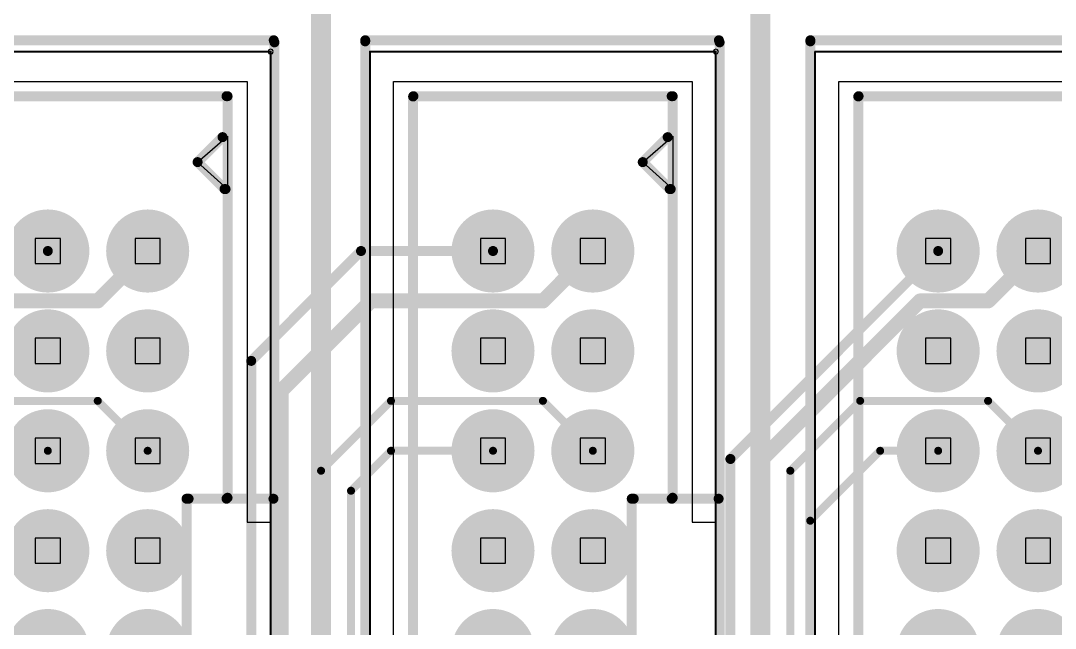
# Model space of a CAD drawing. Extents: x 11.67 to 17.2, y 3.98 to 12.28.
# Drawn here: x 15.025 to 16.061, y 10.963 to 11.572 of the extents above; entities that cross this region are included whole.
import ezdxf

# ---------------------------------------------------------------- set-up
doc = ezdxf.new("R2010")
doc.units = 0
doc.layers.get('0').update_dxf_attribs({"linetype": 'CONTINUOUS'})
for name, color, linetype in [('BOTTOMLAYER', 5, 'CONTINUOUS'), ('BOTTOMOVERLAY', 54, 'CONTINUOUS'), ('BOTTOMSOLDER', 6, 'CONTINUOUS'), ('INTERNALPLANE1', 76, 'CONTINUOUS'), ('MECHANICAL2', 216, 'CONTINUOUS'), ('MECHANICAL6', 56, 'CONTINUOUS'), ('MECHANICAL8', 56, 'CONTINUOUS'), ('MECHANICAL9', 56, 'CONTINUOUS'), ('MIDLAYER1', 16, 'CONTINUOUS'), ('MULTILAYER', 9, 'CONTINUOUS'), ('TOPLAYER', 1, 'CONTINUOUS'), ('TOPSOLDER', 216, 'CONTINUOUS')]:
    doc.layers.add(name, color=color, linetype=linetype)

# ---------------------------------------------------------------- blocks, each defined once
blk = doc.blocks.new('IDC_TH_16P_P2_54_C3406_B16')
at = {"layer": 'BOTTOMLAYER', "const_width": 0.03}
for points in [[(-0.365, 0.05, 1), (-0.335, 0.05, 1)], [(-0.265, 0.05, 1), (-0.235, 0.05, 1)], [(-0.165, 0.05, 1), (-0.135, 0.05, 1)], [(-0.065, 0.05, 1), (-0.035, 0.05, 1)], [(0.035, 0.05, 1), (0.065, 0.05, 1)], [(-0.365, -0.05, 1), (-0.335, -0.05, 1)], [(-0.265, -0.05, 1), (-0.235, -0.05, 1)], [(-0.165, -0.05, 1), (-0.135, -0.05, 1)], [(-0.065, -0.05, 1), (-0.035, -0.05, 1)], [(0.035, -0.05, 1), (0.065, -0.05, 1)]]:
    blk.add_lwpolyline(points, format="xyb", close=True, dxfattribs=at)
at = {"layer": 'BOTTOMOVERLAY', "const_width": 0.01}
for points in [[(-0.561, -0.178), (-0.561, 0.1763)], [(-0.505, -0.1297), (-0.505, 0.129)], [(0.5071, -0.13), (-0.5047, -0.13)], [(0.5622, -0.178), (-0.5599, -0.178)]]:
    blk.add_lwpolyline(points, dxfattribs=at)
at = {"layer": 'BOTTOMOVERLAY', "const_width": 0.005}
for points in [[(-0.5075, -0.1297, 1), (-0.5025, -0.1297, 1)], [(-0.5072, -0.13, 1), (-0.5022, -0.13, 1)], [(-0.5635, -0.178, 1), (-0.5585, -0.178, 1)], [(-0.5624, -0.178, 1), (-0.5574, -0.178, 1)]]:
    blk.add_lwpolyline(points, format="xyb", close=True, dxfattribs=at)
at = {"layer": 'BOTTOMSOLDER', "const_width": 0.034}
for points in [[(-0.367, 0.05, 1), (-0.333, 0.05, 1)], [(-0.267, 0.05, 1), (-0.233, 0.05, 1)], [(-0.167, 0.05, 1), (-0.133, 0.05, 1)], [(-0.067, 0.05, 1), (-0.033, 0.05, 1)], [(0.033, 0.05, 1), (0.067, 0.05, 1)], [(-0.367, -0.05, 1), (-0.333, -0.05, 1)], [(-0.267, -0.05, 1), (-0.233, -0.05, 1)], [(-0.167, -0.05, 1), (-0.133, -0.05, 1)], [(-0.067, -0.05, 1), (-0.033, -0.05, 1)], [(0.033, -0.05, 1), (0.067, -0.05, 1)]]:
    blk.add_lwpolyline(points, format="xyb", close=True, dxfattribs=at)
at = {"layer": 'INTERNALPLANE1', "const_width": 0.0416}
for points in [[(-0.3708, 0.05, 1), (-0.3292, 0.05, 1)], [(-0.2708, 0.05, 1), (-0.2292, 0.05, 1)], [(-0.1708, 0.05, 1), (-0.1292, 0.05, 1)], [(-0.0708, 0.05, 1), (-0.0292, 0.05, 1)], [(0.0292, 0.05, 1), (0.0708, 0.05, 1)], [(-0.3708, -0.05, 1), (-0.3292, -0.05, 1)], [(-0.2708, -0.05, 1), (-0.2292, -0.05, 1)], [(-0.1708, -0.05, 1), (-0.1292, -0.05, 1)], [(-0.0708, -0.05, 1), (-0.0292, -0.05, 1)], [(0.0292, -0.05, 1), (0.0708, -0.05, 1)]]:
    blk.add_lwpolyline(points, format="xyb", close=True, dxfattribs=at)
at = {"layer": 'MECHANICAL2'}
for p, q in [((-0.5496, 0.1732), (-0.5496, -0.1732)), ((-0.5197, -0.1496), (-0.5197, 0.1496)), ((0.5197, -0.1496), (-0.5197, -0.1496)), ((-0.5496, -0.1732), (0.5496, -0.1732))]:
    blk.add_line(p, q, dxfattribs=at)
at = {"layer": 'MECHANICAL6', "const_width": 0.002}
for points in [[(-0.5496, -0.1732), (-0.5496, 0.1732)], [(0.5496, -0.1732), (-0.5496, -0.1732)]]:
    blk.add_lwpolyline(points, dxfattribs=at)
at = {"layer": 'MECHANICAL6', "const_width": 0.001}
blk.add_lwpolyline([(-0.5501, -0.1732, 1), (-0.5491, -0.1732, 1)], format="xyb", close=True, dxfattribs=at)
blk.add_lwpolyline([(-0.5501, -0.1732, 1), (-0.5491, -0.1732, 1)], format="xyb", close=True, dxfattribs=at)
at = {"layer": 'MECHANICAL9'}
for p, q in [((-0.3626, 0.0626), (-0.3626, 0.0374)), ((-0.3374, 0.0626), (-0.3626, 0.0626)), ((-0.3374, 0.0374), (-0.3374, 0.0626)), ((-0.2626, 0.0626), (-0.2626, 0.0374)), ((-0.2374, 0.0626), (-0.2626, 0.0626)), ((-0.2374, 0.0374), (-0.2374, 0.0626)), ((-0.1626, 0.0626), (-0.1626, 0.0374)), ((-0.1374, 0.0626), (-0.1626, 0.0626)), ((-0.1374, 0.0374), (-0.1374, 0.0626)), ((-0.0626, 0.0626), (-0.0626, 0.0374)), ((-0.0374, 0.0626), (-0.0626, 0.0626)), ((-0.0374, 0.0374), (-0.0374, 0.0626)), ((-0.3626, 0.0374), (-0.3374, 0.0374)), ((-0.2626, 0.0374), (-0.2374, 0.0374)), ((-0.1626, 0.0374), (-0.1374, 0.0374)), ((-0.0626, 0.0374), (-0.0374, 0.0374)), ((-0.3626, -0.0374), (-0.3626, -0.0626)), ((-0.3374, -0.0374), (-0.3626, -0.0374)), ((-0.3374, -0.0626), (-0.3374, -0.0374)), ((-0.2626, -0.0374), (-0.2626, -0.0626)), ((-0.2374, -0.0374), (-0.2626, -0.0374)), ((-0.2374, -0.0626), (-0.2374, -0.0374)), ((-0.1626, -0.0374), (-0.1626, -0.0626)), ((-0.1374, -0.0374), (-0.1626, -0.0374)), ((-0.1374, -0.0626), (-0.1374, -0.0374)), ((-0.0626, -0.0374), (-0.0626, -0.0626)), ((-0.0374, -0.0374), (-0.0626, -0.0374)), ((-0.0374, -0.0626), (-0.0374, -0.0374)), ((-0.3626, -0.0626), (-0.3374, -0.0626)), ((-0.2626, -0.0626), (-0.2374, -0.0626)), ((-0.1626, -0.0626), (-0.1374, -0.0626)), ((-0.0626, -0.0626), (-0.0374, -0.0626))]:
    blk.add_line(p, q, dxfattribs=at)
at = {"layer": 'MIDLAYER1', "const_width": 0.03}
for points in [[(-0.365, 0.05, 1), (-0.335, 0.05, 1)], [(-0.265, 0.05, 1), (-0.235, 0.05, 1)], [(-0.165, 0.05, 1), (-0.135, 0.05, 1)], [(-0.065, 0.05, 1), (-0.035, 0.05, 1)], [(0.035, 0.05, 1), (0.065, 0.05, 1)], [(-0.365, -0.05, 1), (-0.335, -0.05, 1)], [(-0.265, -0.05, 1), (-0.235, -0.05, 1)], [(-0.165, -0.05, 1), (-0.135, -0.05, 1)], [(-0.065, -0.05, 1), (-0.035, -0.05, 1)], [(0.035, -0.05, 1), (0.065, -0.05, 1)]]:
    blk.add_lwpolyline(points, format="xyb", close=True, dxfattribs=at)
at = {"layer": 'MULTILAYER', "const_width": 0.03}
for points in [[(-0.365, 0.05, 1), (-0.335, 0.05, 1)], [(-0.265, 0.05, 1), (-0.235, 0.05, 1)], [(-0.165, 0.05, 1), (-0.135, 0.05, 1)], [(-0.065, 0.05, 1), (-0.035, 0.05, 1)], [(0.035, 0.05, 1), (0.065, 0.05, 1)], [(-0.365, -0.05, 1), (-0.335, -0.05, 1)], [(-0.265, -0.05, 1), (-0.235, -0.05, 1)], [(-0.165, -0.05, 1), (-0.135, -0.05, 1)], [(-0.065, -0.05, 1), (-0.035, -0.05, 1)], [(0.035, -0.05, 1), (0.065, -0.05, 1)]]:
    blk.add_lwpolyline(points, format="xyb", close=True, dxfattribs=at)
at = {"layer": 'TOPLAYER', "const_width": 0.03}
for points in [[(-0.365, 0.05, 1), (-0.335, 0.05, 1)], [(-0.265, 0.05, 1), (-0.235, 0.05, 1)], [(-0.165, 0.05, 1), (-0.135, 0.05, 1)], [(-0.065, 0.05, 1), (-0.035, 0.05, 1)], [(0.035, 0.05, 1), (0.065, 0.05, 1)], [(-0.365, -0.05, 1), (-0.335, -0.05, 1)], [(-0.265, -0.05, 1), (-0.235, -0.05, 1)], [(-0.165, -0.05, 1), (-0.135, -0.05, 1)], [(-0.065, -0.05, 1), (-0.035, -0.05, 1)], [(0.035, -0.05, 1), (0.065, -0.05, 1)]]:
    blk.add_lwpolyline(points, format="xyb", close=True, dxfattribs=at)
at = {"layer": 'TOPSOLDER', "const_width": 0.034}
for points in [[(-0.367, 0.05, 1), (-0.333, 0.05, 1)], [(-0.267, 0.05, 1), (-0.233, 0.05, 1)], [(-0.167, 0.05, 1), (-0.133, 0.05, 1)], [(-0.067, 0.05, 1), (-0.033, 0.05, 1)], [(0.033, 0.05, 1), (0.067, 0.05, 1)], [(-0.367, -0.05, 1), (-0.333, -0.05, 1)], [(-0.267, -0.05, 1), (-0.233, -0.05, 1)], [(-0.167, -0.05, 1), (-0.133, -0.05, 1)], [(-0.067, -0.05, 1), (-0.033, -0.05, 1)], [(0.033, -0.05, 1), (0.067, -0.05, 1)]]:
    blk.add_lwpolyline(points, format="xyb", close=True, dxfattribs=at)
blk = doc.blocks.new('IDC_TH_16P_P2_54_C3406_B20')
at = {"layer": 'BOTTOMLAYER', "const_width": 0.03}
for points in [[(-0.365, 0.05, 1), (-0.335, 0.05, 1)], [(-0.265, 0.05, 1), (-0.235, 0.05, 1)], [(-0.165, 0.05, 1), (-0.135, 0.05, 1)], [(-0.065, 0.05, 1), (-0.035, 0.05, 1)], [(0.035, 0.05, 1), (0.065, 0.05, 1)], [(-0.365, -0.05, 1), (-0.335, -0.05, 1)], [(-0.265, -0.05, 1), (-0.235, -0.05, 1)], [(-0.165, -0.05, 1), (-0.135, -0.05, 1)], [(-0.065, -0.05, 1), (-0.035, -0.05, 1)], [(0.035, -0.05, 1), (0.065, -0.05, 1)]]:
    blk.add_lwpolyline(points, format="xyb", close=True, dxfattribs=at)
at = {"layer": 'BOTTOMOVERLAY', "const_width": 0.01}
for points in [[(-0.561, -0.178), (-0.561, 0.1763)], [(0.563, 0.177), (-0.5589, 0.177)], [(-0.102, 0.091), (-0.102, 0.176)], [(-0.103, 0.13), (-0.505, 0.13)], [(-0.102, 0.129), (-0.103, 0.13)], [(-0.505, -0.1297), (-0.505, 0.129)], [(-0.439, 0.1), (-0.464, 0.125)], [(-0.439, 0.1), (-0.412, 0.127)], [(-0.412, 0.127), (-0.412, 0.128)], [(0.103, 0.089), (-0.102, 0.089)], [(0.5071, -0.13), (-0.5047, -0.13)], [(0.5622, -0.178), (-0.5599, -0.178)]]:
    blk.add_lwpolyline(points, dxfattribs=at)
at = {"layer": 'BOTTOMOVERLAY', "const_width": 0.005}
for points in [[(-0.5635, 0.1763, 1), (-0.5585, 0.1763, 1)], [(-0.5614, 0.177, 1), (-0.5564, 0.177, 1)], [(-0.1045, 0.176, 1), (-0.0995, 0.176, 1)], [(-0.5075, 0.13, 1), (-0.5025, 0.13, 1)], [(-0.1055, 0.13, 1), (-0.1005, 0.13, 1)], [(-0.1055, 0.13, 1), (-0.1005, 0.13, 1)], [(-0.5075, 0.129, 1), (-0.5025, 0.129, 1)], [(-0.4665, 0.125, 1), (-0.4615, 0.125, 1)], [(-0.4145, 0.128, 1), (-0.4095, 0.128, 1)], [(-0.4145, 0.127, 1), (-0.4095, 0.127, 1)], [(-0.4145, 0.127, 1), (-0.4095, 0.127, 1)], [(-0.1045, 0.129, 1), (-0.0995, 0.129, 1)], [(-0.4415, 0.1, 1), (-0.4365, 0.1, 1)], [(-0.4415, 0.1, 1), (-0.4365, 0.1, 1)], [(-0.1045, 0.091, 1), (-0.0995, 0.091, 1)], [(-0.1045, 0.089, 1), (-0.0995, 0.089, 1)], [(-0.5075, -0.1297, 1), (-0.5025, -0.1297, 1)], [(-0.5072, -0.13, 1), (-0.5022, -0.13, 1)], [(-0.5635, -0.178, 1), (-0.5585, -0.178, 1)], [(-0.5624, -0.178, 1), (-0.5574, -0.178, 1)]]:
    blk.add_lwpolyline(points, format="xyb", close=True, dxfattribs=at)
at = {"layer": 'BOTTOMSOLDER', "const_width": 0.034}
for points in [[(-0.367, 0.05, 1), (-0.333, 0.05, 1)], [(-0.267, 0.05, 1), (-0.233, 0.05, 1)], [(-0.167, 0.05, 1), (-0.133, 0.05, 1)], [(-0.067, 0.05, 1), (-0.033, 0.05, 1)], [(0.033, 0.05, 1), (0.067, 0.05, 1)], [(-0.367, -0.05, 1), (-0.333, -0.05, 1)], [(-0.267, -0.05, 1), (-0.233, -0.05, 1)], [(-0.167, -0.05, 1), (-0.133, -0.05, 1)], [(-0.067, -0.05, 1), (-0.033, -0.05, 1)], [(0.033, -0.05, 1), (0.067, -0.05, 1)]]:
    blk.add_lwpolyline(points, format="xyb", close=True, dxfattribs=at)
at = {"layer": 'INTERNALPLANE1', "const_width": 0.0416}
for points in [[(-0.3708, 0.05, 1), (-0.3292, 0.05, 1)], [(-0.2708, 0.05, 1), (-0.2292, 0.05, 1)], [(-0.1708, 0.05, 1), (-0.1292, 0.05, 1)], [(-0.0708, 0.05, 1), (-0.0292, 0.05, 1)], [(0.0292, 0.05, 1), (0.0708, 0.05, 1)], [(-0.3708, -0.05, 1), (-0.3292, -0.05, 1)], [(-0.2708, -0.05, 1), (-0.2292, -0.05, 1)], [(-0.1708, -0.05, 1), (-0.1292, -0.05, 1)], [(-0.0708, -0.05, 1), (-0.0292, -0.05, 1)], [(0.0292, -0.05, 1), (0.0708, -0.05, 1)]]:
    blk.add_lwpolyline(points, format="xyb", close=True, dxfattribs=at)
at = {"layer": 'MECHANICAL2'}
for p, q in [((-0.0787, 0.1732), (-0.5496, 0.1732)), ((-0.5496, 0.1732), (-0.5496, -0.1732)), ((-0.0787, 0.1496), (-0.0787, 0.1732)), ((-0.5197, -0.1496), (-0.5197, 0.1496)), ((-0.5197, 0.1496), (-0.0787, 0.1496)), ((-0.439, 0.1), (-0.465, 0.13)), ((-0.465, 0.13), (-0.412, 0.13)), ((-0.412, 0.13), (-0.439, 0.1)), ((0.5197, -0.1496), (-0.5197, -0.1496)), ((-0.5496, -0.1732), (0.5496, -0.1732))]:
    blk.add_line(p, q, dxfattribs=at)
at = {"layer": 'MECHANICAL6', "const_width": 0.002}
for points in [[(0.5496, 0.1732), (-0.5496, 0.1732)], [(-0.5496, -0.1732), (-0.5496, 0.1732)], [(0.5496, -0.1732), (-0.5496, -0.1732)]]:
    blk.add_lwpolyline(points, dxfattribs=at)
at = {"layer": 'MECHANICAL6', "const_width": 0.001}
for points in [[(-0.5501, 0.1732, 1), (-0.5491, 0.1732, 1)], [(-0.5501, 0.1732, 1), (-0.5491, 0.1732, 1)], [(-0.5501, -0.1732, 1), (-0.5491, -0.1732, 1)], [(-0.5501, -0.1732, 1), (-0.5491, -0.1732, 1)]]:
    blk.add_lwpolyline(points, format="xyb", close=True, dxfattribs=at)
at = {"layer": 'MECHANICAL8'}
for p, q in [((-0.5514, 0.175), (-0.5522, 0.1732)), ((-0.5522, 0.1732), (-0.5522, 0.1732)), ((-0.5522, 0.1732), (-0.5514, 0.1714)), ((-0.5496, 0.1758), (-0.5514, 0.175)), ((-0.5514, 0.1714), (-0.5496, 0.1707)), ((-0.5478, 0.175), (-0.5496, 0.1758)), ((-0.5496, 0.1707), (-0.5478, 0.1714)), ((-0.5471, 0.1732), (-0.5478, 0.175)), ((-0.5478, 0.1714), (-0.5471, 0.1732)), ((-0.5471, 0.1732), (-0.5471, 0.1732))]:
    blk.add_line(p, q, dxfattribs=at)
at = {"layer": 'MECHANICAL9'}
for p, q in [((-0.3626, 0.0626), (-0.3626, 0.0374)), ((-0.3374, 0.0626), (-0.3626, 0.0626)), ((-0.3374, 0.0374), (-0.3374, 0.0626)), ((-0.2626, 0.0626), (-0.2626, 0.0374)), ((-0.2374, 0.0626), (-0.2626, 0.0626)), ((-0.2374, 0.0374), (-0.2374, 0.0626)), ((-0.1626, 0.0626), (-0.1626, 0.0374)), ((-0.1374, 0.0626), (-0.1626, 0.0626)), ((-0.1374, 0.0374), (-0.1374, 0.0626)), ((-0.0626, 0.0626), (-0.0626, 0.0374)), ((-0.0374, 0.0626), (-0.0626, 0.0626)), ((-0.0374, 0.0374), (-0.0374, 0.0626)), ((-0.3626, 0.0374), (-0.3374, 0.0374)), ((-0.2626, 0.0374), (-0.2374, 0.0374)), ((-0.1626, 0.0374), (-0.1374, 0.0374)), ((-0.0626, 0.0374), (-0.0374, 0.0374)), ((-0.3626, -0.0374), (-0.3626, -0.0626)), ((-0.3374, -0.0374), (-0.3626, -0.0374)), ((-0.3374, -0.0626), (-0.3374, -0.0374)), ((-0.2626, -0.0374), (-0.2626, -0.0626)), ((-0.2374, -0.0374), (-0.2626, -0.0374)), ((-0.2374, -0.0626), (-0.2374, -0.0374)), ((-0.1626, -0.0374), (-0.1626, -0.0626)), ((-0.1374, -0.0374), (-0.1626, -0.0374)), ((-0.1374, -0.0626), (-0.1374, -0.0374)), ((-0.0626, -0.0374), (-0.0626, -0.0626)), ((-0.0374, -0.0374), (-0.0626, -0.0374)), ((-0.0374, -0.0626), (-0.0374, -0.0374)), ((-0.3626, -0.0626), (-0.3374, -0.0626)), ((-0.2626, -0.0626), (-0.2374, -0.0626)), ((-0.1626, -0.0626), (-0.1374, -0.0626)), ((-0.0626, -0.0626), (-0.0374, -0.0626))]:
    blk.add_line(p, q, dxfattribs=at)
at = {"layer": 'MIDLAYER1', "const_width": 0.03}
for points in [[(-0.365, 0.05, 1), (-0.335, 0.05, 1)], [(-0.265, 0.05, 1), (-0.235, 0.05, 1)], [(-0.165, 0.05, 1), (-0.135, 0.05, 1)], [(-0.065, 0.05, 1), (-0.035, 0.05, 1)], [(0.035, 0.05, 1), (0.065, 0.05, 1)], [(-0.365, -0.05, 1), (-0.335, -0.05, 1)], [(-0.265, -0.05, 1), (-0.235, -0.05, 1)], [(-0.165, -0.05, 1), (-0.135, -0.05, 1)], [(-0.065, -0.05, 1), (-0.035, -0.05, 1)], [(0.035, -0.05, 1), (0.065, -0.05, 1)]]:
    blk.add_lwpolyline(points, format="xyb", close=True, dxfattribs=at)
at = {"layer": 'MULTILAYER', "const_width": 0.03}
for points in [[(-0.365, 0.05, 1), (-0.335, 0.05, 1)], [(-0.265, 0.05, 1), (-0.235, 0.05, 1)], [(-0.165, 0.05, 1), (-0.135, 0.05, 1)], [(-0.065, 0.05, 1), (-0.035, 0.05, 1)], [(0.035, 0.05, 1), (0.065, 0.05, 1)], [(-0.365, -0.05, 1), (-0.335, -0.05, 1)], [(-0.265, -0.05, 1), (-0.235, -0.05, 1)], [(-0.165, -0.05, 1), (-0.135, -0.05, 1)], [(-0.065, -0.05, 1), (-0.035, -0.05, 1)], [(0.035, -0.05, 1), (0.065, -0.05, 1)]]:
    blk.add_lwpolyline(points, format="xyb", close=True, dxfattribs=at)
at = {"layer": 'TOPLAYER', "const_width": 0.03}
for points in [[(-0.365, 0.05, 1), (-0.335, 0.05, 1)], [(-0.265, 0.05, 1), (-0.235, 0.05, 1)], [(-0.165, 0.05, 1), (-0.135, 0.05, 1)], [(-0.065, 0.05, 1), (-0.035, 0.05, 1)], [(0.035, 0.05, 1), (0.065, 0.05, 1)], [(-0.365, -0.05, 1), (-0.335, -0.05, 1)], [(-0.265, -0.05, 1), (-0.235, -0.05, 1)], [(-0.165, -0.05, 1), (-0.135, -0.05, 1)], [(-0.065, -0.05, 1), (-0.035, -0.05, 1)], [(0.035, -0.05, 1), (0.065, -0.05, 1)]]:
    blk.add_lwpolyline(points, format="xyb", close=True, dxfattribs=at)
at = {"layer": 'TOPSOLDER', "const_width": 0.034}
for points in [[(-0.367, 0.05, 1), (-0.333, 0.05, 1)], [(-0.267, 0.05, 1), (-0.233, 0.05, 1)], [(-0.167, 0.05, 1), (-0.133, 0.05, 1)], [(-0.067, 0.05, 1), (-0.033, 0.05, 1)], [(0.033, 0.05, 1), (0.067, 0.05, 1)], [(-0.367, -0.05, 1), (-0.333, -0.05, 1)], [(-0.267, -0.05, 1), (-0.233, -0.05, 1)], [(-0.167, -0.05, 1), (-0.133, -0.05, 1)], [(-0.067, -0.05, 1), (-0.033, -0.05, 1)], [(0.033, -0.05, 1), (0.067, -0.05, 1)]]:
    blk.add_lwpolyline(points, format="xyb", close=True, dxfattribs=at)
blk = doc.blocks.new('IDC_TH_16P_P2_54_C3406_B21')
at = {"layer": 'BOTTOMLAYER', "const_width": 0.03}
for points in [[(-0.365, 0.05, 1), (-0.335, 0.05, 1)], [(-0.265, 0.05, 1), (-0.235, 0.05, 1)], [(-0.165, 0.05, 1), (-0.135, 0.05, 1)], [(-0.065, 0.05, 1), (-0.035, 0.05, 1)], [(0.035, 0.05, 1), (0.065, 0.05, 1)], [(-0.365, -0.05, 1), (-0.335, -0.05, 1)], [(-0.265, -0.05, 1), (-0.235, -0.05, 1)], [(-0.165, -0.05, 1), (-0.135, -0.05, 1)], [(-0.065, -0.05, 1), (-0.035, -0.05, 1)], [(0.035, -0.05, 1), (0.065, -0.05, 1)]]:
    blk.add_lwpolyline(points, format="xyb", close=True, dxfattribs=at)
at = {"layer": 'BOTTOMOVERLAY', "const_width": 0.01}
for points in [[(-0.561, -0.178), (-0.561, 0.1763)], [(0.563, 0.177), (-0.5589, 0.177)], [(-0.102, 0.091), (-0.102, 0.176)], [(-0.103, 0.13), (-0.505, 0.13)], [(-0.102, 0.129), (-0.103, 0.13)], [(-0.505, -0.1297), (-0.505, 0.129)], [(-0.439, 0.1), (-0.464, 0.125)], [(-0.439, 0.1), (-0.412, 0.127)], [(-0.412, 0.127), (-0.412, 0.128)], [(0.103, 0.089), (-0.102, 0.089)]]:
    blk.add_lwpolyline(points, dxfattribs=at)
at = {"layer": 'BOTTOMOVERLAY', "const_width": 0.005}
for points in [[(-0.5635, 0.1763, 1), (-0.5585, 0.1763, 1)], [(-0.5614, 0.177, 1), (-0.5564, 0.177, 1)], [(-0.1045, 0.176, 1), (-0.0995, 0.176, 1)], [(-0.5075, 0.13, 1), (-0.5025, 0.13, 1)], [(-0.1055, 0.13, 1), (-0.1005, 0.13, 1)], [(-0.1055, 0.13, 1), (-0.1005, 0.13, 1)], [(-0.5075, 0.129, 1), (-0.5025, 0.129, 1)], [(-0.4665, 0.125, 1), (-0.4615, 0.125, 1)], [(-0.4145, 0.128, 1), (-0.4095, 0.128, 1)], [(-0.4145, 0.127, 1), (-0.4095, 0.127, 1)], [(-0.4145, 0.127, 1), (-0.4095, 0.127, 1)], [(-0.1045, 0.129, 1), (-0.0995, 0.129, 1)], [(-0.4415, 0.1, 1), (-0.4365, 0.1, 1)], [(-0.4415, 0.1, 1), (-0.4365, 0.1, 1)], [(-0.1045, 0.091, 1), (-0.0995, 0.091, 1)], [(-0.1045, 0.089, 1), (-0.0995, 0.089, 1)]]:
    blk.add_lwpolyline(points, format="xyb", close=True, dxfattribs=at)
at = {"layer": 'BOTTOMSOLDER', "const_width": 0.034}
for points in [[(-0.367, 0.05, 1), (-0.333, 0.05, 1)], [(-0.267, 0.05, 1), (-0.233, 0.05, 1)], [(-0.167, 0.05, 1), (-0.133, 0.05, 1)], [(-0.067, 0.05, 1), (-0.033, 0.05, 1)], [(0.033, 0.05, 1), (0.067, 0.05, 1)], [(-0.367, -0.05, 1), (-0.333, -0.05, 1)], [(-0.267, -0.05, 1), (-0.233, -0.05, 1)], [(-0.167, -0.05, 1), (-0.133, -0.05, 1)], [(-0.067, -0.05, 1), (-0.033, -0.05, 1)], [(0.033, -0.05, 1), (0.067, -0.05, 1)]]:
    blk.add_lwpolyline(points, format="xyb", close=True, dxfattribs=at)
at = {"layer": 'INTERNALPLANE1', "const_width": 0.0416}
for points in [[(-0.3708, 0.05, 1), (-0.3292, 0.05, 1)], [(-0.2708, 0.05, 1), (-0.2292, 0.05, 1)], [(-0.1708, 0.05, 1), (-0.1292, 0.05, 1)], [(-0.0708, 0.05, 1), (-0.0292, 0.05, 1)], [(0.0292, 0.05, 1), (0.0708, 0.05, 1)], [(-0.3708, -0.05, 1), (-0.3292, -0.05, 1)], [(-0.2708, -0.05, 1), (-0.2292, -0.05, 1)], [(-0.1708, -0.05, 1), (-0.1292, -0.05, 1)], [(-0.0708, -0.05, 1), (-0.0292, -0.05, 1)], [(0.0292, -0.05, 1), (0.0708, -0.05, 1)]]:
    blk.add_lwpolyline(points, format="xyb", close=True, dxfattribs=at)
at = {"layer": 'MECHANICAL2'}
for p, q in [((-0.0787, 0.1732), (-0.5496, 0.1732)), ((-0.5496, 0.1732), (-0.5496, -0.1732)), ((-0.0787, 0.1496), (-0.0787, 0.1732)), ((-0.5197, -0.1496), (-0.5197, 0.1496)), ((-0.5197, 0.1496), (-0.0787, 0.1496)), ((-0.439, 0.1), (-0.465, 0.13)), ((-0.465, 0.13), (-0.412, 0.13)), ((-0.412, 0.13), (-0.439, 0.1))]:
    blk.add_line(p, q, dxfattribs=at)
at = {"layer": 'MECHANICAL6', "const_width": 0.002}
for points in [[(0.5496, 0.1732), (-0.5496, 0.1732)], [(-0.5496, -0.1732), (-0.5496, 0.1732)]]:
    blk.add_lwpolyline(points, dxfattribs=at)
at = {"layer": 'MECHANICAL6', "const_width": 0.001}
blk.add_lwpolyline([(-0.5501, 0.1732, 1), (-0.5491, 0.1732, 1)], format="xyb", close=True, dxfattribs=at)
blk.add_lwpolyline([(-0.5501, 0.1732, 1), (-0.5491, 0.1732, 1)], format="xyb", close=True, dxfattribs=at)
at = {"layer": 'MECHANICAL8'}
for p, q in [((-0.5514, 0.175), (-0.5522, 0.1732)), ((-0.5522, 0.1732), (-0.5522, 0.1732)), ((-0.5522, 0.1732), (-0.5514, 0.1714)), ((-0.5496, 0.1758), (-0.5514, 0.175)), ((-0.5514, 0.1714), (-0.5496, 0.1707)), ((-0.5478, 0.175), (-0.5496, 0.1758)), ((-0.5496, 0.1707), (-0.5478, 0.1714)), ((-0.5471, 0.1732), (-0.5478, 0.175)), ((-0.5478, 0.1714), (-0.5471, 0.1732)), ((-0.5471, 0.1732), (-0.5471, 0.1732))]:
    blk.add_line(p, q, dxfattribs=at)
at = {"layer": 'MECHANICAL9'}
for p, q in [((-0.3626, 0.0626), (-0.3626, 0.0374)), ((-0.3374, 0.0626), (-0.3626, 0.0626)), ((-0.3374, 0.0374), (-0.3374, 0.0626)), ((-0.2626, 0.0626), (-0.2626, 0.0374)), ((-0.2374, 0.0626), (-0.2626, 0.0626)), ((-0.2374, 0.0374), (-0.2374, 0.0626)), ((-0.1626, 0.0626), (-0.1626, 0.0374)), ((-0.1374, 0.0626), (-0.1626, 0.0626)), ((-0.1374, 0.0374), (-0.1374, 0.0626)), ((-0.0626, 0.0626), (-0.0626, 0.0374)), ((-0.0374, 0.0626), (-0.0626, 0.0626)), ((-0.0374, 0.0374), (-0.0374, 0.0626)), ((-0.3626, 0.0374), (-0.3374, 0.0374)), ((-0.2626, 0.0374), (-0.2374, 0.0374)), ((-0.1626, 0.0374), (-0.1374, 0.0374)), ((-0.0626, 0.0374), (-0.0374, 0.0374)), ((-0.3626, -0.0374), (-0.3626, -0.0626)), ((-0.3374, -0.0374), (-0.3626, -0.0374)), ((-0.3374, -0.0626), (-0.3374, -0.0374)), ((-0.2626, -0.0374), (-0.2626, -0.0626)), ((-0.2374, -0.0374), (-0.2626, -0.0374)), ((-0.2374, -0.0626), (-0.2374, -0.0374)), ((-0.1626, -0.0374), (-0.1626, -0.0626)), ((-0.1374, -0.0374), (-0.1626, -0.0374)), ((-0.1374, -0.0626), (-0.1374, -0.0374)), ((-0.0626, -0.0374), (-0.0626, -0.0626)), ((-0.0374, -0.0374), (-0.0626, -0.0374)), ((-0.0374, -0.0626), (-0.0374, -0.0374)), ((-0.3626, -0.0626), (-0.3374, -0.0626)), ((-0.2626, -0.0626), (-0.2374, -0.0626)), ((-0.1626, -0.0626), (-0.1374, -0.0626)), ((-0.0626, -0.0626), (-0.0374, -0.0626))]:
    blk.add_line(p, q, dxfattribs=at)
at = {"layer": 'MIDLAYER1', "const_width": 0.03}
for points in [[(-0.365, 0.05, 1), (-0.335, 0.05, 1)], [(-0.265, 0.05, 1), (-0.235, 0.05, 1)], [(-0.165, 0.05, 1), (-0.135, 0.05, 1)], [(-0.065, 0.05, 1), (-0.035, 0.05, 1)], [(0.035, 0.05, 1), (0.065, 0.05, 1)], [(-0.365, -0.05, 1), (-0.335, -0.05, 1)], [(-0.265, -0.05, 1), (-0.235, -0.05, 1)], [(-0.165, -0.05, 1), (-0.135, -0.05, 1)], [(-0.065, -0.05, 1), (-0.035, -0.05, 1)], [(0.035, -0.05, 1), (0.065, -0.05, 1)]]:
    blk.add_lwpolyline(points, format="xyb", close=True, dxfattribs=at)
at = {"layer": 'MULTILAYER', "const_width": 0.03}
for points in [[(-0.365, 0.05, 1), (-0.335, 0.05, 1)], [(-0.265, 0.05, 1), (-0.235, 0.05, 1)], [(-0.165, 0.05, 1), (-0.135, 0.05, 1)], [(-0.065, 0.05, 1), (-0.035, 0.05, 1)], [(0.035, 0.05, 1), (0.065, 0.05, 1)], [(-0.365, -0.05, 1), (-0.335, -0.05, 1)], [(-0.265, -0.05, 1), (-0.235, -0.05, 1)], [(-0.165, -0.05, 1), (-0.135, -0.05, 1)], [(-0.065, -0.05, 1), (-0.035, -0.05, 1)], [(0.035, -0.05, 1), (0.065, -0.05, 1)]]:
    blk.add_lwpolyline(points, format="xyb", close=True, dxfattribs=at)
at = {"layer": 'TOPLAYER', "const_width": 0.03}
for points in [[(-0.365, 0.05, 1), (-0.335, 0.05, 1)], [(-0.265, 0.05, 1), (-0.235, 0.05, 1)], [(-0.165, 0.05, 1), (-0.135, 0.05, 1)], [(-0.065, 0.05, 1), (-0.035, 0.05, 1)], [(0.035, 0.05, 1), (0.065, 0.05, 1)], [(-0.365, -0.05, 1), (-0.335, -0.05, 1)], [(-0.265, -0.05, 1), (-0.235, -0.05, 1)], [(-0.165, -0.05, 1), (-0.135, -0.05, 1)], [(-0.065, -0.05, 1), (-0.035, -0.05, 1)], [(0.035, -0.05, 1), (0.065, -0.05, 1)]]:
    blk.add_lwpolyline(points, format="xyb", close=True, dxfattribs=at)
at = {"layer": 'TOPSOLDER', "const_width": 0.034}
for points in [[(-0.367, 0.05, 1), (-0.333, 0.05, 1)], [(-0.267, 0.05, 1), (-0.233, 0.05, 1)], [(-0.167, 0.05, 1), (-0.133, 0.05, 1)], [(-0.067, 0.05, 1), (-0.033, 0.05, 1)], [(0.033, 0.05, 1), (0.067, 0.05, 1)], [(-0.367, -0.05, 1), (-0.333, -0.05, 1)], [(-0.267, -0.05, 1), (-0.233, -0.05, 1)], [(-0.167, -0.05, 1), (-0.133, -0.05, 1)], [(-0.067, -0.05, 1), (-0.033, -0.05, 1)], [(0.033, -0.05, 1), (0.067, -0.05, 1)]]:
    blk.add_lwpolyline(points, format="xyb", close=True, dxfattribs=at)

msp = doc.modelspace()

# ---------------------------------------------------------------- linework, layer by layer
at = {"layer": 'BOTTOMLAYER'}
for points, const_width in [([(15.5483, 11.291), (15.5982, 11.341)], 0.015), ([(15.256, 11.231), (15.366, 11.341)], 0.01), ([(15.366, 11.341), (15.4982, 11.341)], 0.01), ([(15.286, 11.201), (15.376, 11.291)], 0.015), ([(15.376, 11.291), (15.5483, 11.291)], 0.015), ([(15.256, 10.161), (15.256, 11.231)], 0.01), ([(15.286, 10.1628), (15.286, 11.201)], 0.015), ([(15.326, 11.121), (15.396, 11.191)], 0.008), ([(15.396, 11.191), (15.5482, 11.191)], 0.008), ([(15.5482, 11.191), (15.5982, 11.141)], 0.008), ([(15.356, 11.101), (15.396, 11.141)], 0.008), ([(15.396, 11.141), (15.4982, 11.141)], 0.008), ([(15.326, 10.161), (15.326, 11.121)], 0.008), ([(15.356, 10.171), (15.356, 11.101)], 0.008)]:
    msp.add_lwpolyline(points, dxfattribs=dict(at, const_width=const_width))
for points, const_width in [([(15.5945, 11.341, 1), (15.602, 11.341, 1)], 0.0075), ([(15.3635, 11.341, 1), (15.3685, 11.341, 1)], 0.005), ([(15.3635, 11.341, 1), (15.3685, 11.341, 1)], 0.005), ([(15.4957, 11.341, 1), (15.5007, 11.341, 1)], 0.005), ([(15.3722, 11.291, 1), (15.3797, 11.291, 1)], 0.0075), ([(15.3722, 11.291, 1), (15.3797, 11.291, 1)], 0.0075), ([(15.5445, 11.291, 1), (15.552, 11.291, 1)], 0.0075), ([(15.5445, 11.291, 1), (15.552, 11.291, 1)], 0.0075), ([(15.2535, 11.231, 1), (15.2585, 11.231, 1)], 0.005), ([(15.2535, 11.231, 1), (15.2585, 11.231, 1)], 0.005), ([(15.2822, 11.201, 1), (15.2897, 11.201, 1)], 0.0075), ([(15.2822, 11.201, 1), (15.2897, 11.201, 1)], 0.0075), ([(15.394, 11.191, 1), (15.398, 11.191, 1)], 0.004), ([(15.394, 11.191, 1), (15.398, 11.191, 1)], 0.004), ([(15.5462, 11.191, 1), (15.5502, 11.191, 1)], 0.004), ([(15.5462, 11.191, 1), (15.5502, 11.191, 1)], 0.004), ([(15.394, 11.141, 1), (15.398, 11.141, 1)], 0.004), ([(15.394, 11.141, 1), (15.398, 11.141, 1)], 0.004), ([(15.4962, 11.141, 1), (15.5002, 11.141, 1)], 0.004), ([(15.5962, 11.141, 1), (15.6002, 11.141, 1)], 0.004), ([(15.324, 11.121, 1), (15.328, 11.121, 1)], 0.004), ([(15.324, 11.121, 1), (15.328, 11.121, 1)], 0.004), ([(15.354, 11.101, 1), (15.358, 11.101, 1)], 0.004), ([(15.354, 11.101, 1), (15.358, 11.101, 1)], 0.004)]:
    msp.add_lwpolyline(points, format="xyb", close=True, dxfattribs=dict(at, const_width=const_width))
at = {"layer": 'INTERNALPLANE1', "const_width": 0.02}
for points in [[(15.326, 9.951), (15.326, 12.25)], [(15.766, 10.201), (15.766, 12.25)]]:
    msp.add_lwpolyline(points, dxfattribs=at)
at = {"layer": 'MIDLAYER1'}
for points, const_width in [([(15.1023, 11.291), (15.1523, 11.341)], 0.015), ([(15.9942, 11.291), (16.0441, 11.341)], 0.015), ([(14.896, 11.341), (15.0523, 11.341)], 0.01), ([(15.736, 11.1328), (15.9441, 11.341)], 0.01), ([(14.906, 11.291), (15.1023, 11.291)], 0.015), ([(15.766, 11.131), (15.926, 11.291)], 0.015), ([(15.926, 11.291), (15.9942, 11.291)], 0.015), ([(14.926, 11.191), (15.1023, 11.191)], 0.008), ([(15.1023, 11.191), (15.1523, 11.141)], 0.008), ([(15.796, 11.121), (15.866, 11.191)], 0.008), ([(15.866, 11.191), (15.9941, 11.191)], 0.008), ([(15.9941, 11.191), (16.0441, 11.141)], 0.008), ([(14.966, 11.141), (15.0523, 11.141)], 0.008), ([(15.816, 11.071), (15.886, 11.141)], 0.008), ([(15.886, 11.141), (15.9441, 11.141)], 0.008), ([(15.736, 10.181), (15.736, 11.1328)], 0.01), ([(15.766, 10.151), (15.766, 11.131)], 0.015), ([(15.796, 10.131), (15.796, 11.121)], 0.008), ([(15.816, 10.111), (15.816, 11.071)], 0.008)]:
    msp.add_lwpolyline(points, dxfattribs=dict(at, const_width=const_width))
for points, const_width in [([(15.1486, 11.341, 1), (15.1561, 11.341, 1)], 0.0075), ([(16.0404, 11.341, 1), (16.0479, 11.341, 1)], 0.0075), ([(15.0498, 11.341, 1), (15.0548, 11.341, 1)], 0.005), ([(15.9416, 11.341, 1), (15.9466, 11.341, 1)], 0.005), ([(15.0986, 11.291, 1), (15.1061, 11.291, 1)], 0.0075), ([(15.0986, 11.291, 1), (15.1061, 11.291, 1)], 0.0075), ([(15.9222, 11.291, 1), (15.9297, 11.291, 1)], 0.0075), ([(15.9222, 11.291, 1), (15.9297, 11.291, 1)], 0.0075), ([(15.9904, 11.291, 1), (15.9979, 11.291, 1)], 0.0075), ([(15.9904, 11.291, 1), (15.9979, 11.291, 1)], 0.0075), ([(15.1003, 11.191, 1), (15.1043, 11.191, 1)], 0.004), ([(15.1003, 11.191, 1), (15.1043, 11.191, 1)], 0.004), ([(15.864, 11.191, 1), (15.868, 11.191, 1)], 0.004), ([(15.864, 11.191, 1), (15.868, 11.191, 1)], 0.004), ([(15.9921, 11.191, 1), (15.9961, 11.191, 1)], 0.004), ([(15.9921, 11.191, 1), (15.9961, 11.191, 1)], 0.004), ([(15.0503, 11.141, 1), (15.0543, 11.141, 1)], 0.004), ([(15.1503, 11.141, 1), (15.1543, 11.141, 1)], 0.004), ([(15.884, 11.141, 1), (15.888, 11.141, 1)], 0.004), ([(15.884, 11.141, 1), (15.888, 11.141, 1)], 0.004), ([(15.9421, 11.141, 1), (15.9461, 11.141, 1)], 0.004), ([(16.0421, 11.141, 1), (16.0461, 11.141, 1)], 0.004), ([(15.7335, 11.1328, 1), (15.7385, 11.1328, 1)], 0.005), ([(15.7335, 11.1328, 1), (15.7385, 11.1328, 1)], 0.005), ([(15.7622, 11.131, 1), (15.7697, 11.131, 1)], 0.0075), ([(15.7622, 11.131, 1), (15.7697, 11.131, 1)], 0.0075), ([(15.794, 11.121, 1), (15.798, 11.121, 1)], 0.004), ([(15.794, 11.121, 1), (15.798, 11.121, 1)], 0.004), ([(15.814, 11.071, 1), (15.818, 11.071, 1)], 0.004), ([(15.814, 11.071, 1), (15.818, 11.071, 1)], 0.004)]:
    msp.add_lwpolyline(points, format="xyb", close=True, dxfattribs=dict(at, const_width=const_width))

# ---------------------------------------------------------------- block references
at = {"rotation": 270}
for name, p in [('IDC_TH_16P_P2_54_C3406_B21', (15.1023, 10.991)), ('IDC_TH_16P_P2_54_C3406_B20', (15.5482, 10.991)), ('IDC_TH_16P_P2_54_C3406_B16', (15.9941, 10.991))]:
    msp.add_blockref(name, p, dxfattribs=at)

doc.saveas('drawing.dxf')
